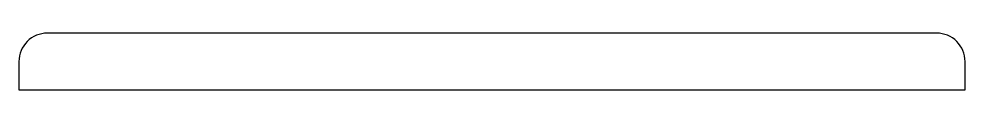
# Model space of a CAD drawing. Extents: x 1411.6 to 1461.6, y -7.8 to -4.8.
import ezdxf

# ---------------------------------------------------------------- set-up
doc = ezdxf.new("R2010")
doc.units = 0
doc.header["$LTSCALE"] = 15
doc.layers.get('0').update_dxf_attribs({"linetype": 'CONTINUOUS'})

msp = doc.modelspace()

# ---------------------------------------------------------------- linework, layer by layer
at = {"ltscale": 0.05}
msp.add_lwpolyline([(1413.134, -4.788, 0.414214), (1411.634, -6.288), (1411.634, -7.788), (1461.634, -7.788), (1461.634, -6.288, 0.414214), (1460.134, -4.788)], format="xyb", close=True, dxfattribs=at)

doc.saveas('drawing.dxf')
